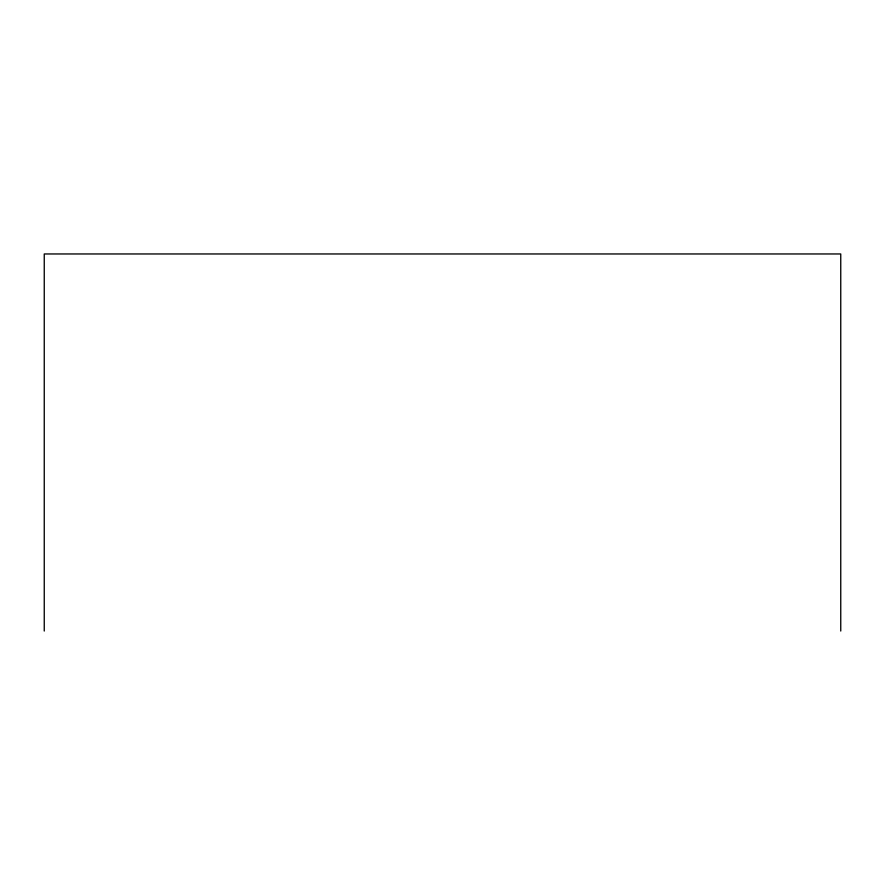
<?xml version="1.0" encoding="UTF-8"?>
<svg xmlns="http://www.w3.org/2000/svg" width="885" height="885" viewBox="0 0 885 885"><rect width="100%" height="100%" fill="white"/><g stroke="black" fill="none" stroke-linecap="round" stroke-linejoin="round"><path stroke-width="1.33" d="M840.75 631.038L840.75 253.962L44.25 253.962L44.25 631.038"/></g></svg>
